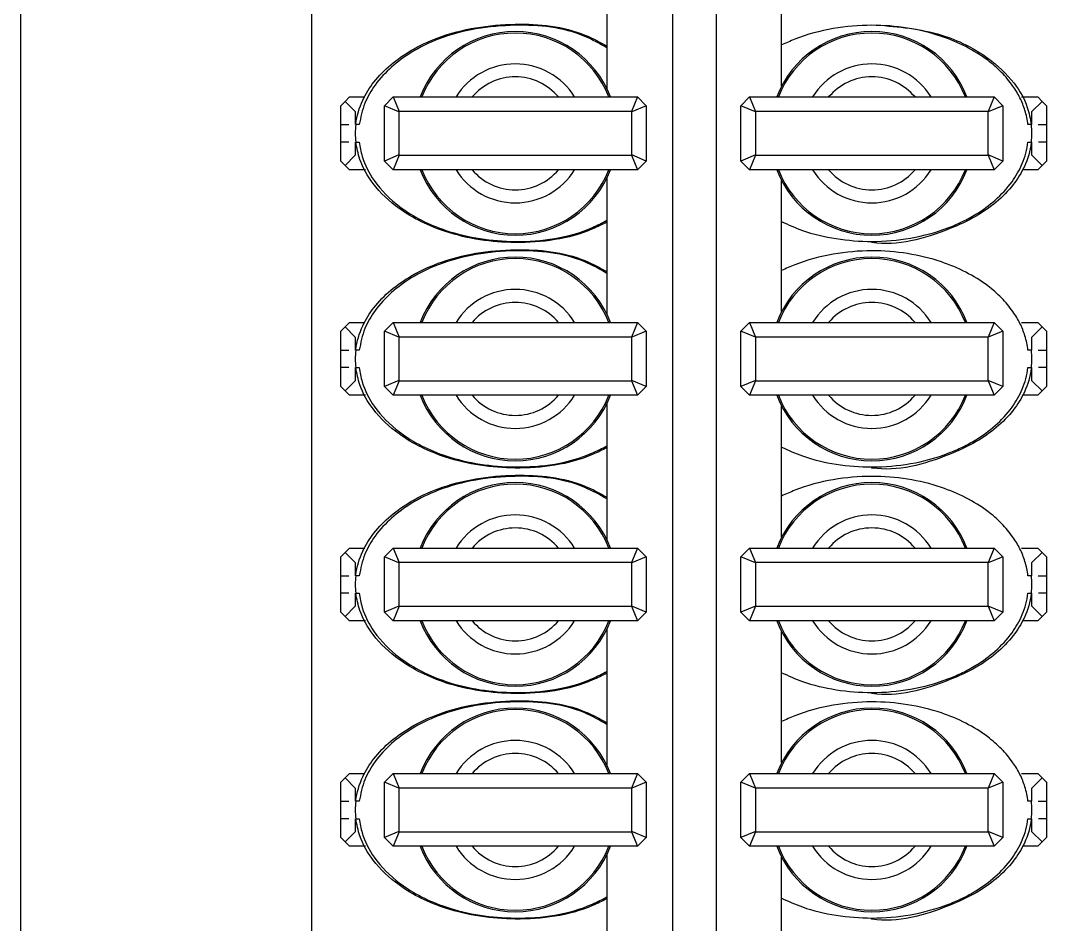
# Model space of a CAD drawing. Header units: millimetres. Extents: x 10 to 584, y 10 to 410.
# Drawn here: x 487.85 to 490.2, y 306.466 to 308.537 of the extents above; entities that cross this region are included whole.
import ezdxf

# ---------------------------------------------------------------- set-up
doc = ezdxf.new("R2010")
doc.units = ezdxf.units.MM

msp = doc.modelspace()

# ---------------------------------------------------------------- linework, layer by layer
at = {"color": 7, "linetype": 'Continuous', "lineweight": 25}
for p, q in [((487.84955, 314.51165), (487.84955, 304.51165)), ((488.51622, 314.51165), (488.51622, 304.51165)), ((489.34289, 314.51165), (489.34289, 304.51165)), ((489.44289, 314.51165), (489.44289, 304.51165)), ((489.19289, 308.69327), (489.19289, 308.38002)), ((489.59289, 308.38663), (489.59289, 308.68666)), ((488.58289, 308.34165), (488.59289, 308.35165)), ((488.59289, 308.35165), (488.60289, 308.36165)), ((488.59289, 308.35165), (488.61622, 308.32831)), ((488.60289, 308.36165), (488.63811, 308.36165)), ((488.68289, 308.34165), (488.70289, 308.36165)), ((488.70289, 308.36165), (489.26289, 308.36165)), ((488.70289, 308.36165), (488.71669, 308.32831)), ((489.26289, 308.36165), (489.24908, 308.32831)), ((489.26289, 308.36165), (489.28289, 308.34165)), ((489.49955, 308.34165), (489.51955, 308.36165)), ((489.51955, 308.36165), (490.07955, 308.36165)), ((489.51955, 308.36165), (489.53336, 308.32831)), ((490.07955, 308.36165), (490.06575, 308.32831)), ((490.07955, 308.36165), (490.09955, 308.34165)), ((490.14259, 308.36165), (490.17955, 308.36165)), ((490.16622, 308.32831), (490.18955, 308.35165)), ((490.17955, 308.36165), (490.18955, 308.35165)), ((490.18955, 308.35165), (490.19955, 308.34165)), ((488.58289, 308.29831), (488.58289, 308.34165)), ((488.61622, 308.32831), (488.61622, 308.29831)), ((488.68289, 308.21498), (488.68289, 308.34165)), ((488.71622, 308.32784), (488.68289, 308.34165)), ((488.71669, 308.32831), (488.71622, 308.32784)), ((488.71622, 308.32784), (488.71622, 308.22879)), ((489.24908, 308.32831), (488.71669, 308.32831)), ((489.24955, 308.32784), (489.24908, 308.32831)), ((489.28289, 308.34165), (489.24955, 308.32784)), ((489.24955, 308.22879), (489.24955, 308.32784)), ((489.28289, 308.34165), (489.28289, 308.21498)), ((489.53289, 308.32784), (489.49955, 308.34165)), ((489.49955, 308.21498), (489.49955, 308.34165)), ((489.53336, 308.32831), (489.53289, 308.32784)), ((489.53289, 308.32784), (489.53289, 308.22879)), ((490.06575, 308.32831), (489.53336, 308.32831)), ((490.06622, 308.32784), (490.06575, 308.32831)), ((490.09955, 308.34165), (490.06622, 308.32784)), ((490.06622, 308.22879), (490.06622, 308.32784)), ((490.09955, 308.34165), (490.09955, 308.21498)), ((490.16622, 308.29831), (490.16622, 308.32831)), ((490.19955, 308.34165), (490.19955, 308.29831)), ((488.62532, 308.29831), (488.6174, 308.29831)), ((490.16505, 308.29831), (490.15721, 308.29831)), ((488.58289, 308.21498), (488.58289, 308.25831)), ((488.61622, 308.25831), (488.61622, 308.22831)), ((488.6174, 308.25831), (488.62523, 308.25831)), ((490.15712, 308.25831), (490.16505, 308.25831)), ((490.16622, 308.22831), (490.16622, 308.25831)), ((490.19955, 308.25831), (490.19955, 308.21498)), ((488.61622, 308.22831), (488.59289, 308.20498)), ((488.71622, 308.22879), (488.68289, 308.21498)), ((488.71669, 308.22831), (488.70289, 308.19498)), ((488.71622, 308.22879), (488.71669, 308.22831)), ((488.71669, 308.22831), (489.24908, 308.22831)), ((489.24908, 308.22831), (489.24955, 308.22879)), ((489.24908, 308.22831), (489.26289, 308.19498)), ((489.28289, 308.21498), (489.24955, 308.22879)), ((489.53289, 308.22879), (489.49955, 308.21498)), ((489.53336, 308.22831), (489.51955, 308.19498)), ((489.53289, 308.22879), (489.53336, 308.22831)), ((489.53336, 308.22831), (490.06575, 308.22831)), ((490.06575, 308.22831), (490.06622, 308.22879)), ((490.06575, 308.22831), (490.07955, 308.19498)), ((490.09955, 308.21498), (490.06622, 308.22879)), ((490.18955, 308.20498), (490.16622, 308.22831)), ((488.59289, 308.20498), (488.58289, 308.21498)), ((488.60289, 308.19498), (488.59289, 308.20498)), ((488.70289, 308.19498), (488.68289, 308.21498)), ((489.28289, 308.21498), (489.26289, 308.19498)), ((489.51955, 308.19498), (489.49955, 308.21498)), ((490.09955, 308.21498), (490.07955, 308.19498)), ((490.18955, 308.20498), (490.17955, 308.19498)), ((490.19955, 308.21498), (490.18955, 308.20498)), ((488.63986, 308.19498), (488.60289, 308.19498)), ((489.26289, 308.19498), (488.70289, 308.19498)), ((490.07955, 308.19498), (489.51955, 308.19498)), ((490.17955, 308.19498), (490.14433, 308.19498)), ((489.19289, 308.17661), (489.19289, 307.86335)), ((489.59289, 307.86997), (489.59289, 308.16999)), ((488.58289, 307.82498), (488.59289, 307.83498)), ((488.59289, 307.83498), (488.60289, 307.84498)), ((488.59289, 307.83498), (488.61622, 307.81165)), ((488.60289, 307.84498), (488.63811, 307.84498)), ((488.68289, 307.82498), (488.70289, 307.84498)), ((488.70289, 307.84498), (488.71669, 307.81165)), ((488.70289, 307.84498), (489.26289, 307.84498)), ((489.26289, 307.84498), (489.24908, 307.81165)), ((489.26289, 307.84498), (489.28289, 307.82498)), ((489.49955, 307.82498), (489.51955, 307.84498)), ((489.51955, 307.84498), (490.07955, 307.84498)), ((489.51955, 307.84498), (489.53336, 307.81165)), ((490.07955, 307.84498), (490.06575, 307.81165)), ((490.07955, 307.84498), (490.09955, 307.82498)), ((490.14259, 307.84498), (490.17955, 307.84498)), ((490.16622, 307.81165), (490.18955, 307.83498)), ((490.17955, 307.84498), (490.18955, 307.83498)), ((490.18955, 307.83498), (490.19955, 307.82498)), ((488.58289, 307.78165), (488.58289, 307.82498)), ((488.61622, 307.81165), (488.61622, 307.78165)), ((488.71622, 307.81117), (488.68289, 307.82498)), ((488.68289, 307.69831), (488.68289, 307.82498)), ((488.71669, 307.81165), (488.71622, 307.81117)), ((488.71622, 307.81117), (488.71622, 307.71212)), ((489.24908, 307.81165), (488.71669, 307.81165)), ((489.24955, 307.81117), (489.24908, 307.81165)), ((489.28289, 307.82498), (489.24955, 307.81117)), ((489.24955, 307.71212), (489.24955, 307.81117)), ((489.28289, 307.82498), (489.28289, 307.69831)), ((489.49955, 307.69831), (489.49955, 307.82498)), ((489.53289, 307.81117), (489.49955, 307.82498)), ((489.53336, 307.81165), (489.53289, 307.81117)), ((489.53289, 307.81117), (489.53289, 307.71212)), ((490.06575, 307.81165), (489.53336, 307.81165)), ((490.06622, 307.81117), (490.06575, 307.81165)), ((490.09955, 307.82498), (490.06622, 307.81117)), ((490.06622, 307.71212), (490.06622, 307.81117)), ((490.09955, 307.82498), (490.09955, 307.69831)), ((490.16622, 307.78165), (490.16622, 307.81165)), ((490.19955, 307.82498), (490.19955, 307.78165)), ((488.62532, 307.78165), (488.6174, 307.78165)), ((490.16505, 307.78165), (490.15721, 307.78165)), ((488.58289, 307.69831), (488.58289, 307.74165)), ((488.61622, 307.74165), (488.61622, 307.71165)), ((488.6174, 307.74165), (488.62523, 307.74165)), ((490.15712, 307.74165), (490.16505, 307.74165)), ((490.16622, 307.71165), (490.16622, 307.74165)), ((490.19955, 307.74165), (490.19955, 307.69831)), ((488.61622, 307.71165), (488.59289, 307.68831)), ((488.71622, 307.71212), (488.68289, 307.69831)), ((488.71669, 307.71165), (488.70289, 307.67831)), ((488.71622, 307.71212), (488.71669, 307.71165)), ((488.71669, 307.71165), (489.24908, 307.71165)), ((489.24908, 307.71165), (489.24955, 307.71212)), ((489.24908, 307.71165), (489.26289, 307.67831)), ((489.28289, 307.69831), (489.24955, 307.71212)), ((489.53289, 307.71212), (489.49955, 307.69831)), ((489.53336, 307.71165), (489.51955, 307.67831)), ((489.53289, 307.71212), (489.53336, 307.71165)), ((489.53336, 307.71165), (490.06575, 307.71165)), ((490.06575, 307.71165), (490.06622, 307.71212)), ((490.06575, 307.71165), (490.07955, 307.67831)), ((490.09955, 307.69831), (490.06622, 307.71212)), ((490.18955, 307.68831), (490.16622, 307.71165)), ((488.59289, 307.68831), (488.58289, 307.69831)), ((488.60289, 307.67831), (488.59289, 307.68831)), ((488.70289, 307.67831), (488.68289, 307.69831)), ((489.28289, 307.69831), (489.26289, 307.67831)), ((489.51955, 307.67831), (489.49955, 307.69831)), ((490.09955, 307.69831), (490.07955, 307.67831)), ((490.18955, 307.68831), (490.17955, 307.67831)), ((490.19955, 307.69831), (490.18955, 307.68831)), ((488.63986, 307.67831), (488.60289, 307.67831)), ((489.26289, 307.67831), (488.70289, 307.67831)), ((490.07955, 307.67831), (489.51955, 307.67831)), ((490.17955, 307.67831), (490.14433, 307.67831)), ((489.19289, 307.65994), (489.19289, 307.34669)), ((489.59289, 307.3533), (489.59289, 307.65333)), ((488.58289, 307.30831), (488.59289, 307.31831)), ((488.59289, 307.31831), (488.60289, 307.32831)), ((488.59289, 307.31831), (488.61622, 307.29498)), ((488.60289, 307.32831), (488.63811, 307.32831)), ((488.68289, 307.30831), (488.70289, 307.32831)), ((488.70289, 307.32831), (489.26289, 307.32831)), ((488.70289, 307.32831), (488.71669, 307.29498)), ((489.26289, 307.32831), (489.24908, 307.29498)), ((489.26289, 307.32831), (489.28289, 307.30831)), ((489.49955, 307.30831), (489.51955, 307.32831)), ((489.51955, 307.32831), (489.53336, 307.29498)), ((489.51955, 307.32831), (490.07955, 307.32831)), ((490.07955, 307.32831), (490.06575, 307.29498)), ((490.07955, 307.32831), (490.09955, 307.30831)), ((490.14259, 307.32831), (490.17955, 307.32831)), ((490.16622, 307.29498), (490.18955, 307.31831)), ((490.17955, 307.32831), (490.18955, 307.31831)), ((490.18955, 307.31831), (490.19955, 307.30831)), ((488.58289, 307.26498), (488.58289, 307.30831)), ((488.61622, 307.29498), (488.61622, 307.26498)), ((488.68289, 307.18165), (488.68289, 307.30831)), ((488.71622, 307.29451), (488.68289, 307.30831)), ((488.71669, 307.29498), (488.71622, 307.29451)), ((488.71622, 307.29451), (488.71622, 307.19545)), ((489.24908, 307.29498), (488.71669, 307.29498)), ((489.24955, 307.29451), (489.24908, 307.29498)), ((489.28289, 307.30831), (489.24955, 307.29451)), ((489.24955, 307.19545), (489.24955, 307.29451)), ((489.28289, 307.30831), (489.28289, 307.18165)), ((489.53289, 307.29451), (489.49955, 307.30831)), ((489.49955, 307.18165), (489.49955, 307.30831)), ((489.53336, 307.29498), (489.53289, 307.29451)), ((489.53289, 307.29451), (489.53289, 307.19545)), ((490.06575, 307.29498), (489.53336, 307.29498)), ((490.06622, 307.29451), (490.06575, 307.29498)), ((490.09955, 307.30831), (490.06622, 307.29451)), ((490.06622, 307.19545), (490.06622, 307.29451)), ((490.09955, 307.30831), (490.09955, 307.18165)), ((490.16622, 307.26498), (490.16622, 307.29498)), ((490.19955, 307.30831), (490.19955, 307.26498)), ((488.62532, 307.26498), (488.6174, 307.26498)), ((490.16505, 307.26498), (490.15721, 307.26498)), ((488.58289, 307.18165), (488.58289, 307.22498)), ((488.61622, 307.22498), (488.61622, 307.19498)), ((488.6174, 307.22498), (488.62523, 307.22498)), ((490.15712, 307.22498), (490.16505, 307.22498)), ((490.16622, 307.19498), (490.16622, 307.22498)), ((490.19955, 307.22498), (490.19955, 307.18165)), ((488.61622, 307.19498), (488.59289, 307.17165)), ((488.71622, 307.19545), (488.68289, 307.18165)), ((488.71669, 307.19498), (488.70289, 307.16165)), ((488.71622, 307.19545), (488.71669, 307.19498)), ((488.71669, 307.19498), (489.24908, 307.19498)), ((489.24908, 307.19498), (489.24955, 307.19545)), ((489.24908, 307.19498), (489.26289, 307.16165)), ((489.28289, 307.18165), (489.24955, 307.19545)), ((489.53289, 307.19545), (489.49955, 307.18165)), ((489.53336, 307.19498), (489.51955, 307.16165)), ((489.53289, 307.19545), (489.53336, 307.19498)), ((489.53336, 307.19498), (490.06575, 307.19498)), ((490.06575, 307.19498), (490.06622, 307.19545)), ((490.06575, 307.19498), (490.07955, 307.16165)), ((490.09955, 307.18165), (490.06622, 307.19545)), ((490.18955, 307.17165), (490.16622, 307.19498)), ((488.59289, 307.17165), (488.58289, 307.18165)), ((488.60289, 307.16165), (488.59289, 307.17165)), ((488.70289, 307.16165), (488.68289, 307.18165)), ((489.28289, 307.18165), (489.26289, 307.16165)), ((489.51955, 307.16165), (489.49955, 307.18165)), ((490.09955, 307.18165), (490.07955, 307.16165)), ((490.18955, 307.17165), (490.17955, 307.16165)), ((490.19955, 307.18165), (490.18955, 307.17165)), ((488.63986, 307.16165), (488.60289, 307.16165)), ((489.26289, 307.16165), (488.70289, 307.16165)), ((490.07955, 307.16165), (489.51955, 307.16165)), ((490.17955, 307.16165), (490.14433, 307.16165)), ((489.19289, 307.14327), (489.19289, 306.83002)), ((489.59289, 306.83663), (489.59289, 307.13666)), ((488.58289, 306.79165), (488.59289, 306.80165)), ((488.59289, 306.80165), (488.60289, 306.81165)), ((488.59289, 306.80165), (488.61622, 306.77831)), ((488.60289, 306.81165), (488.63811, 306.81165)), ((488.68289, 306.79165), (488.70289, 306.81165)), ((488.70289, 306.81165), (489.26289, 306.81165)), ((488.70289, 306.81165), (488.71669, 306.77831)), ((489.26289, 306.81165), (489.24908, 306.77831)), ((489.26289, 306.81165), (489.28289, 306.79165)), ((489.49955, 306.79165), (489.51955, 306.81165)), ((489.51955, 306.81165), (490.07955, 306.81165)), ((489.51955, 306.81165), (489.53336, 306.77831)), ((490.07955, 306.81165), (490.06575, 306.77831)), ((490.07955, 306.81165), (490.09955, 306.79165)), ((490.14259, 306.81165), (490.17955, 306.81165)), ((490.16622, 306.77831), (490.18955, 306.80165)), ((490.17955, 306.81165), (490.18955, 306.80165)), ((490.18955, 306.80165), (490.19955, 306.79165)), ((488.58289, 306.74831), (488.58289, 306.79165)), ((488.61622, 306.77831), (488.61622, 306.74831)), ((488.71622, 306.77784), (488.68289, 306.79165)), ((488.68289, 306.66498), (488.68289, 306.79165)), ((488.71669, 306.77831), (488.71622, 306.77784)), ((488.71622, 306.77784), (488.71622, 306.67879)), ((489.24908, 306.77831), (488.71669, 306.77831)), ((489.24955, 306.77784), (489.24908, 306.77831)), ((489.28289, 306.79165), (489.24955, 306.77784)), ((489.24955, 306.67879), (489.24955, 306.77784)), ((489.28289, 306.79165), (489.28289, 306.66498)), ((489.49955, 306.66498), (489.49955, 306.79165)), ((489.53289, 306.77784), (489.49955, 306.79165)), ((489.53336, 306.77831), (489.53289, 306.77784)), ((489.53289, 306.77784), (489.53289, 306.67879)), ((490.06575, 306.77831), (489.53336, 306.77831)), ((490.06622, 306.77784), (490.06575, 306.77831)), ((490.09955, 306.79165), (490.06622, 306.77784)), ((490.06622, 306.67879), (490.06622, 306.77784)), ((490.09955, 306.79165), (490.09955, 306.66498)), ((490.16622, 306.74831), (490.16622, 306.77831)), ((490.19955, 306.79165), (490.19955, 306.74831)), ((488.62532, 306.74831), (488.6174, 306.74831)), ((490.16505, 306.74831), (490.15721, 306.74831)), ((488.58289, 306.66498), (488.58289, 306.70831)), ((488.61622, 306.70831), (488.61622, 306.67831)), ((488.6174, 306.70831), (488.62523, 306.70831)), ((490.15712, 306.70831), (490.16505, 306.70831)), ((490.16622, 306.67831), (490.16622, 306.70831)), ((490.19955, 306.70831), (490.19955, 306.66498)), ((488.61622, 306.67831), (488.59289, 306.65498)), ((488.71622, 306.67879), (488.68289, 306.66498)), ((488.71669, 306.67831), (488.70289, 306.64498)), ((488.71622, 306.67879), (488.71669, 306.67831)), ((488.71669, 306.67831), (489.24908, 306.67831)), ((489.24908, 306.67831), (489.24955, 306.67879)), ((489.24908, 306.67831), (489.26289, 306.64498)), ((489.28289, 306.66498), (489.24955, 306.67879)), ((489.53289, 306.67879), (489.49955, 306.66498)), ((489.53336, 306.67831), (489.51955, 306.64498)), ((489.53289, 306.67879), (489.53336, 306.67831)), ((489.53336, 306.67831), (490.06575, 306.67831)), ((490.06575, 306.67831), (490.06622, 306.67879)), ((490.06575, 306.67831), (490.07955, 306.64498)), ((490.09955, 306.66498), (490.06622, 306.67879)), ((490.18955, 306.65498), (490.16622, 306.67831)), ((488.59289, 306.65498), (488.58289, 306.66498)), ((488.60289, 306.64498), (488.59289, 306.65498)), ((488.70289, 306.64498), (488.68289, 306.66498)), ((489.28289, 306.66498), (489.26289, 306.64498)), ((489.51955, 306.64498), (489.49955, 306.66498)), ((490.09955, 306.66498), (490.07955, 306.64498)), ((490.18955, 306.65498), (490.17955, 306.64498)), ((490.19955, 306.66498), (490.18955, 306.65498)), ((488.63986, 306.64498), (488.60289, 306.64498)), ((489.26289, 306.64498), (488.70289, 306.64498)), ((490.07955, 306.64498), (489.51955, 306.64498)), ((490.17955, 306.64498), (490.14433, 306.64498)), ((489.19289, 306.62661), (489.19289, 306.31335)), ((489.59289, 306.31997), (489.59289, 306.61999))]:
    msp.add_line(p, q, dxfattribs=at)
for centre, start, end in [((488.98289, 308.27831), 20.92483, 159.07517), ((489.79955, 308.27831), 20.92483, 159.07517), ((488.98289, 308.27831), 200.92483, 339.07517), ((489.79955, 308.27831), 200.92483, 339.07517), ((488.98289, 307.76165), 20.92483, 159.07517), ((489.79955, 307.76165), 20.92483, 159.07517), ((488.98289, 307.76165), 200.92483, 339.07517), ((489.79955, 307.76165), 200.92483, 339.07517), ((488.98289, 307.24498), 20.92483, 159.07517), ((489.79955, 307.24498), 20.92483, 159.07517), ((488.98289, 307.24498), 200.92483, 339.07517), ((489.79955, 307.24498), 200.92483, 339.07517), ((488.98289, 306.72831), 20.92483, 159.07517), ((489.79955, 306.72831), 20.92483, 159.07517), ((488.98289, 306.72831), 200.92483, 339.07517), ((489.79955, 306.72831), 200.92483, 339.07517)]:
    msp.add_arc(centre, 0.23333, start, end, dxfattribs=at)
at = {"color": 59, "linetype": 'Continuous', "lineweight": 25}
for centre, radius, start, end in [((488.98289, 308.27831), 0.22981, 21.26068, 158.73932), ((489.79955, 308.27831), 0.22981, 21.26068, 158.73932), ((488.98289, 308.27831), 0.15921, 31.5611, 148.4389), ((489.79955, 308.27831), 0.15921, 31.5611, 148.4389), ((488.98289, 308.27831), 0.1294, 40.09101, 139.90899), ((489.79955, 308.27831), 0.1294, 40.09101, 139.90899), ((488.98289, 308.27831), 0.22981, 201.26068, 338.73932), ((488.98289, 308.27831), 0.15921, 211.5611, 328.4389), ((488.98289, 308.27831), 0.1294, 220.09101, 319.90899), ((489.79955, 308.27831), 0.22981, 201.26068, 338.73932), ((489.79955, 308.27831), 0.15921, 211.5611, 328.4389), ((489.79955, 308.27831), 0.1294, 220.09101, 319.90899), ((488.98289, 307.76165), 0.22981, 21.26068, 158.73932), ((489.79955, 307.76165), 0.22981, 21.26068, 158.73932), ((488.98289, 307.76165), 0.15921, 31.5611, 148.4389), ((489.79955, 307.76165), 0.15921, 31.5611, 148.4389), ((488.98289, 307.76165), 0.1294, 40.09101, 139.90899), ((489.79955, 307.76165), 0.1294, 40.09101, 139.90899), ((488.98289, 307.76165), 0.22981, 201.26068, 338.73932), ((488.98289, 307.76165), 0.15921, 211.5611, 328.4389), ((488.98289, 307.76165), 0.1294, 220.09101, 319.90899), ((489.79955, 307.76165), 0.22981, 201.26068, 338.73932), ((489.79955, 307.76165), 0.15921, 211.5611, 328.4389), ((489.79955, 307.76165), 0.1294, 220.09101, 319.90899), ((488.98289, 307.24498), 0.22981, 21.26068, 158.73932), ((489.79955, 307.24498), 0.22981, 21.26068, 158.73932), ((488.98289, 307.24498), 0.15921, 31.5611, 148.4389), ((489.79955, 307.24498), 0.15921, 31.5611, 148.4389), ((488.98289, 307.24498), 0.1294, 40.09101, 139.90899), ((489.79955, 307.24498), 0.1294, 40.09101, 139.90899), ((488.98289, 307.24498), 0.22981, 201.26068, 338.73932), ((488.98289, 307.24498), 0.15921, 211.5611, 328.4389), ((488.98289, 307.24498), 0.1294, 220.09101, 319.90899), ((489.79955, 307.24498), 0.22981, 201.26068, 338.73932), ((489.79955, 307.24498), 0.15921, 211.5611, 328.4389), ((489.79955, 307.24498), 0.1294, 220.09101, 319.90899), ((488.98289, 306.72831), 0.22981, 21.26068, 158.73932), ((489.79955, 306.72831), 0.22981, 21.26068, 158.73932), ((488.98289, 306.72831), 0.15921, 31.5611, 148.4389), ((489.79955, 306.72831), 0.15921, 31.5611, 148.4389), ((488.98289, 306.72831), 0.1294, 40.09101, 139.90899), ((489.79955, 306.72831), 0.1294, 40.09101, 139.90899), ((488.98289, 306.72831), 0.22981, 201.26068, 338.73932), ((488.98289, 306.72831), 0.15921, 211.5611, 328.4389), ((488.98289, 306.72831), 0.1294, 220.09101, 319.90899), ((489.79955, 306.72831), 0.22981, 201.26068, 338.73932), ((489.79955, 306.72831), 0.15921, 211.5611, 328.4389), ((489.79955, 306.72831), 0.1294, 220.09101, 319.90899)]:
    msp.add_arc(centre, radius, start, end, dxfattribs=at)
at = {"color": 7, "linetype": 'Continuous', "lineweight": 25}
for centre, start_param, end_param in [((488.98289, 308.27831), 6.2030997, 6.3632709), ((489.79955, 308.27831), 3.0615071, 3.2216782), ((488.98289, 307.76165), 6.2030997, 6.3632709), ((489.79955, 307.76165), 3.0615071, 3.2216782), ((488.98289, 307.24498), 6.2030997, 6.3632709), ((489.79955, 307.24498), 3.0615071, 3.2216782), ((488.98289, 306.72831), 6.2030997, 6.3632709), ((489.79955, 306.72831), 3.0615071, 3.2216782)]:
    msp.add_ellipse(centre, major_axis=(-0.36667, 0), ratio=0.6818182, start_param=start_param, end_param=end_param, dxfattribs=at)
for points, knots in [([(488.6174, 308.29831), (488.61746, 308.29888), (488.61979, 308.31814), (488.63032, 308.35289), (488.66897, 308.41446), (488.72993, 308.46376), (488.83897, 308.51473), (488.97602, 308.53532), (489.11224, 308.52201), (489.1763, 308.48725), (489.19289, 308.47825)], [0, 0, 0, 0, 0.00247721, 0.08504337, 0.15598381, 0.31909482, 0.41923219, 0.68178587, 0.9175862, 1, 1, 1, 1]), ([(490.15721, 308.29831), (490.15642, 308.30383), (490.15484, 308.31492), (490.14931, 308.33565), (490.13944, 308.36017), (490.12172, 308.38974), (490.09703, 308.41907), (490.06112, 308.45017), (490.01494, 308.4786), (489.95333, 308.50425), (489.88088, 308.52173), (489.79728, 308.52822), (489.70985, 308.52062), (489.64055, 308.50248), (489.60282, 308.48529), (489.59289, 308.48077)], [0, 0, 0, 0, 0.0248128, 0.0498491, 0.0954171, 0.1421198, 0.2029812, 0.2654635, 0.3532116, 0.4433749, 0.5618615, 0.683654, 0.8153204, 0.9513932, 1, 1, 1, 1]), ([(489.80995, 308.52669), (489.86048, 308.52239), (489.95094, 308.51469), (490.05877, 308.46122), (490.12399, 308.40059), (490.15601, 308.34577), (490.1625, 308.31167), (490.16505, 308.29831)], [0, 0, 0, 0, 0.3306451, 0.5920171, 0.7728088, 0.9109848, 1, 1, 1, 1]), ([(488.58289, 308.29831), (488.58377, 308.29831), (488.58509, 308.29831), (488.59743, 308.29831), (488.60151, 308.29831)], [0, 0, 0, 0, 0.6701369, 1, 1, 1, 1]), ([(490.18053, 308.29831), (490.18359, 308.29831), (490.19521, 308.29831), (490.19906, 308.29831), (490.19948, 308.29831), (490.19955, 308.29831)], [0, 0, 0, 0, 0.2301759, 0.8737531, 1, 1, 1, 1]), ([(488.60191, 308.25831), (488.59885, 308.25831), (488.58723, 308.25831), (488.58338, 308.25831), (488.58296, 308.25831), (488.58289, 308.25831)], [0, 0, 0, 0, 0.2301759, 0.8737531, 1, 1, 1, 1]), ([(489.19289, 308.07499), (489.18198, 308.06957), (489.11736, 308.03749), (488.98831, 308.02042), (488.8349, 308.04201), (488.72364, 308.09515), (488.65846, 308.15608), (488.62643, 308.21086), (488.61994, 308.24495), (488.6174, 308.25831)], [0, 0, 0, 0, 0.0534456, 0.3165258, 0.5527989, 0.7274236, 0.8482118, 0.9405282, 1, 1, 1, 1]), ([(489.59289, 308.07611), (489.60855, 308.06903), (489.64847, 308.05097), (489.71833, 308.03511), (489.80178, 308.02838), (489.88934, 308.03589), (489.95884, 308.05466), (490.00785, 308.07602), (490.04407, 308.09578), (490.0838, 308.12456), (490.11487, 308.15802), (490.13384, 308.1874), (490.1446, 308.20926), (490.15301, 308.23296), (490.15574, 308.24981), (490.15712, 308.25831)], [0, 0, 0, 0, 0.0764951, 0.1950303, 0.3168727, 0.4485931, 0.5847217, 0.635502, 0.686672, 0.7684193, 0.8532189, 0.8884218, 0.9240682, 0.9616665, 1, 1, 1, 1]), ([(490.16505, 308.25831), (490.16498, 308.25775), (490.16265, 308.23849), (490.15212, 308.20373), (490.11348, 308.14223), (490.05244, 308.09239), (489.94375, 308.0436), (489.85834, 308.01907), (489.79878, 308.02843), (489.7984, 308.02849)], [0, 0, 0, 0, 0.0036246, 0.124433, 0.228231, 0.4668902, 0.6134083, 0.9975691, 1, 1, 1, 1]), ([(490.19955, 308.25831), (490.19867, 308.25831), (490.19736, 308.25831), (490.18501, 308.25831), (490.18093, 308.25831)], [0, 0, 0, 0, 0.6701369, 1, 1, 1, 1]), ([(488.6174, 307.78165), (488.61746, 307.78221), (488.61979, 307.80147), (488.63032, 307.83622), (488.66897, 307.8978), (488.72993, 307.94709), (488.83897, 307.99806), (488.97602, 308.01866), (489.11224, 308.00535), (489.1763, 307.97058), (489.19289, 307.96158)], [0, 0, 0, 0, 0.0024772, 0.0850434, 0.1559838, 0.3190948, 0.4192322, 0.6817859, 0.9175862, 1, 1, 1, 1]), ([(490.15721, 307.78165), (490.15642, 307.78717), (490.15484, 307.79825), (490.14931, 307.81898), (490.13944, 307.8435), (490.12172, 307.87308), (490.09703, 307.9024), (490.06112, 307.93351), (490.01494, 307.96193), (489.95333, 307.98759), (489.88088, 308.00507), (489.79728, 308.01155), (489.70985, 308.00395), (489.64055, 307.98582), (489.60282, 307.96863), (489.59289, 307.9641)], [0, 0, 0, 0, 0.0248128, 0.0498491, 0.0954171, 0.1421198, 0.2029812, 0.2654635, 0.3532116, 0.4433749, 0.5618615, 0.683654, 0.8153204, 0.9513932, 1, 1, 1, 1]), ([(488.58289, 307.78165), (488.58377, 307.78165), (488.58509, 307.78165), (488.59743, 307.78165), (488.60151, 307.78165)], [0, 0, 0, 0, 0.6701369, 1, 1, 1, 1]), ([(490.18053, 307.78165), (490.18359, 307.78165), (490.19521, 307.78165), (490.19906, 307.78165), (490.19948, 307.78165), (490.19955, 307.78165)], [0, 0, 0, 0, 0.2301759, 0.8737531, 1, 1, 1, 1]), ([(488.60191, 307.74165), (488.59885, 307.74165), (488.58723, 307.74165), (488.58338, 307.74165), (488.58296, 307.74165), (488.58289, 307.74165)], [0, 0, 0, 0, 0.2301759, 0.8737531, 1, 1, 1, 1]), ([(489.19289, 307.55832), (489.18198, 307.55291), (489.11736, 307.52082), (488.98831, 307.50376), (488.8349, 307.52535), (488.72364, 307.57849), (488.65846, 307.63941), (488.62643, 307.69419), (488.61994, 307.72829), (488.6174, 307.74165)], [0, 0, 0, 0, 0.0534456, 0.3165258, 0.5527989, 0.7274236, 0.8482118, 0.9405282, 1, 1, 1, 1]), ([(489.59289, 307.55944), (489.60855, 307.55236), (489.64847, 307.5343), (489.71833, 307.51844), (489.80178, 307.51171), (489.88934, 307.51922), (489.95884, 307.53799), (490.00785, 307.55935), (490.04407, 307.57911), (490.0838, 307.60789), (490.11487, 307.64135), (490.13384, 307.67073), (490.1446, 307.69259), (490.15301, 307.7163), (490.15574, 307.73314), (490.15712, 307.74165)], [0, 0, 0, 0, 0.0764951, 0.1950303, 0.3168727, 0.4485931, 0.5847217, 0.635502, 0.686672, 0.7684193, 0.8532189, 0.8884218, 0.9240682, 0.9616665, 1, 1, 1, 1]), ([(490.16505, 307.74165), (490.16498, 307.74109), (490.16265, 307.72182), (490.15212, 307.68706), (490.11348, 307.62556), (490.05244, 307.57572), (489.94375, 307.52693), (489.85834, 307.50241), (489.79878, 307.51176), (489.7984, 307.51182)], [0, 0, 0, 0, 0.0036246, 0.124433, 0.228231, 0.4668902, 0.6134083, 0.9975691, 1, 1, 1, 1]), ([(490.19955, 307.74165), (490.19867, 307.74165), (490.19736, 307.74165), (490.18501, 307.74165), (490.18093, 307.74165)], [0, 0, 0, 0, 0.6701369, 1, 1, 1, 1]), ([(488.6174, 307.26498), (488.61746, 307.26554), (488.61979, 307.28481), (488.63032, 307.31955), (488.66897, 307.38113), (488.72993, 307.43043), (488.83897, 307.48139), (488.97602, 307.50199), (489.11224, 307.48868), (489.1763, 307.45392), (489.19289, 307.44491)], [0, 0, 0, 0, 0.0024772, 0.0850434, 0.1559838, 0.3190948, 0.4192322, 0.6817859, 0.9175862, 1, 1, 1, 1]), ([(490.15721, 307.26498), (490.15642, 307.2705), (490.15484, 307.28158), (490.14931, 307.30231), (490.13944, 307.32683), (490.12172, 307.35641), (490.09703, 307.38573), (490.06112, 307.41684), (490.01494, 307.44527), (489.95333, 307.47092), (489.88088, 307.4884), (489.79728, 307.49488), (489.70985, 307.48729), (489.64055, 307.46915), (489.60282, 307.45196), (489.59289, 307.44744)], [0, 0, 0, 0, 0.0248128, 0.0498491, 0.0954171, 0.1421198, 0.2029812, 0.2654635, 0.3532116, 0.4433749, 0.5618615, 0.683654, 0.8153204, 0.9513932, 1, 1, 1, 1]), ([(488.58289, 307.26498), (488.58377, 307.26498), (488.58509, 307.26498), (488.59743, 307.26498), (488.60151, 307.26498)], [0, 0, 0, 0, 0.6701369, 1, 1, 1, 1]), ([(490.18053, 307.26498), (490.18359, 307.26498), (490.19521, 307.26498), (490.19906, 307.26498), (490.19948, 307.26498), (490.19955, 307.26498)], [0, 0, 0, 0, 0.2301759, 0.8737531, 1, 1, 1, 1]), ([(488.60191, 307.22498), (488.59885, 307.22498), (488.58723, 307.22498), (488.58338, 307.22498), (488.58296, 307.22498), (488.58289, 307.22498)], [0, 0, 0, 0, 0.2301759, 0.8737531, 1, 1, 1, 1]), ([(489.19289, 307.04166), (489.18198, 307.03624), (489.11736, 307.00415), (488.98831, 306.98709), (488.8349, 307.00868), (488.72364, 307.06182), (488.65846, 307.12275), (488.62643, 307.17752), (488.61994, 307.21162), (488.6174, 307.22498)], [0, 0, 0, 0, 0.0534456, 0.3165258, 0.5527989, 0.7274236, 0.8482118, 0.9405282, 1, 1, 1, 1]), ([(489.59289, 307.04277), (489.60855, 307.03569), (489.64847, 307.01764), (489.71833, 307.00177), (489.80178, 306.99505), (489.88934, 307.00255), (489.95884, 307.02133), (490.00785, 307.04269), (490.04407, 307.06245), (490.0838, 307.09122), (490.11487, 307.12468), (490.13384, 307.15407), (490.1446, 307.17593), (490.15301, 307.19963), (490.15574, 307.21648), (490.15712, 307.22498)], [0, 0, 0, 0, 0.0764951, 0.1950303, 0.3168727, 0.4485931, 0.5847217, 0.635502, 0.686672, 0.7684193, 0.8532189, 0.8884218, 0.9240682, 0.9616665, 1, 1, 1, 1]), ([(490.16505, 307.22498), (490.16498, 307.22442), (490.16265, 307.20515), (490.15212, 307.17039), (490.11348, 307.10889), (490.05244, 307.05905), (489.94375, 307.01026), (489.85834, 306.98574), (489.79878, 306.9951), (489.7984, 306.99516)], [0, 0, 0, 0, 0.00362458, 0.12443297, 0.22823096, 0.46689022, 0.61340829, 0.99756915, 1, 1, 1, 1]), ([(490.19955, 307.22498), (490.19867, 307.22498), (490.19736, 307.22498), (490.18501, 307.22498), (490.18093, 307.22498)], [0, 0, 0, 0, 0.6701369, 1, 1, 1, 1]), ([(488.6174, 306.74831), (488.61746, 306.74888), (488.61979, 306.76814), (488.63032, 306.80289), (488.66897, 306.86446), (488.72993, 306.91376), (488.83897, 306.96473), (488.97602, 306.98532), (489.11224, 306.97201), (489.1763, 306.93725), (489.19289, 306.92825)], [0, 0, 0, 0, 0.00247721, 0.08504337, 0.15598381, 0.31909482, 0.41923219, 0.68178587, 0.9175862, 1, 1, 1, 1]), ([(490.15721, 306.74831), (490.15642, 306.75383), (490.15484, 306.76492), (490.14931, 306.78565), (490.13944, 306.81017), (490.12172, 306.83974), (490.09703, 306.86907), (490.06112, 306.90017), (490.01494, 306.9286), (489.95333, 306.95425), (489.88088, 306.97173), (489.79728, 306.97822), (489.70985, 306.97062), (489.64055, 306.95248), (489.60282, 306.93529), (489.59289, 306.93077)], [0, 0, 0, 0, 0.0248128, 0.0498491, 0.0954171, 0.1421198, 0.2029812, 0.2654635, 0.3532116, 0.4433749, 0.5618615, 0.683654, 0.8153204, 0.9513932, 1, 1, 1, 1]), ([(488.58289, 306.74831), (488.58377, 306.74831), (488.58509, 306.74831), (488.59743, 306.74831), (488.60151, 306.74831)], [0, 0, 0, 0, 0.6701369, 1, 1, 1, 1]), ([(490.18053, 306.74831), (490.18359, 306.74831), (490.19521, 306.74831), (490.19906, 306.74831), (490.19948, 306.74831), (490.19955, 306.74831)], [0, 0, 0, 0, 0.2301759, 0.8737531, 1, 1, 1, 1]), ([(488.60191, 306.70831), (488.59885, 306.70831), (488.58723, 306.70831), (488.58338, 306.70831), (488.58296, 306.70831), (488.58289, 306.70831)], [0, 0, 0, 0, 0.2301759, 0.8737531, 1, 1, 1, 1]), ([(489.19289, 306.52499), (489.18198, 306.51957), (489.11736, 306.48749), (488.98831, 306.47042), (488.8349, 306.49201), (488.72364, 306.54515), (488.65846, 306.60608), (488.62643, 306.66086), (488.61994, 306.69495), (488.6174, 306.70831)], [0, 0, 0, 0, 0.0534456, 0.3165258, 0.5527989, 0.7274236, 0.8482118, 0.9405282, 1, 1, 1, 1]), ([(489.59289, 306.52611), (489.60855, 306.51903), (489.64847, 306.50097), (489.71833, 306.48511), (489.80178, 306.47838), (489.88934, 306.48589), (489.95884, 306.50466), (490.00785, 306.52602), (490.04407, 306.54578), (490.0838, 306.57456), (490.11487, 306.60802), (490.13384, 306.6374), (490.1446, 306.65926), (490.15301, 306.68296), (490.15574, 306.69981), (490.15712, 306.70831)], [0, 0, 0, 0, 0.0764951, 0.1950303, 0.3168727, 0.4485931, 0.5847217, 0.635502, 0.686672, 0.7684193, 0.8532189, 0.8884218, 0.9240682, 0.9616665, 1, 1, 1, 1]), ([(490.16505, 306.70831), (490.16498, 306.70775), (490.16265, 306.68849), (490.15212, 306.65373), (490.11348, 306.59223), (490.05244, 306.54239), (489.94375, 306.4936), (489.85834, 306.46907), (489.79878, 306.47843), (489.7984, 306.47849)], [0, 0, 0, 0, 0.0036246, 0.124433, 0.228231, 0.4668902, 0.6134083, 0.9975691, 1, 1, 1, 1]), ([(490.19955, 306.70831), (490.19867, 306.70831), (490.19736, 306.70831), (490.18501, 306.70831), (490.18093, 306.70831)], [0, 0, 0, 0, 0.6701369, 1, 1, 1, 1])]:
    msp.add_open_spline(points, degree=3, knots=knots, dxfattribs=at)
at = {"color": 59, "linetype": 'Continuous', "lineweight": 25}
for points, knots in [([(489.19289, 308.47426), (489.17622, 308.48365), (489.11253, 308.51955), (488.9759, 308.53304), (488.83902, 308.51185), (488.73063, 308.4594), (488.67161, 308.40856), (488.63548, 308.34746), (488.62878, 308.31507), (488.62532, 308.29831)], [0, 0, 0, 0, 0.0844896, 0.3228074, 0.5881223, 0.689434, 0.8542939, 0.9246556, 1, 1, 1, 1]), ([(488.62523, 308.25831), (488.62715, 308.24727), (488.63261, 308.21583), (488.66081, 308.16205), (488.72418, 308.09927), (488.83499, 308.04464), (488.98832, 308.02268), (489.11765, 308.04026), (489.18188, 308.07343), (489.19289, 308.07912)], [0, 0, 0, 0, 0.0496279, 0.1413185, 0.2638707, 0.4406278, 0.6793156, 0.9450425, 1, 1, 1, 1]), ([(489.19289, 307.95759), (489.17622, 307.96699), (489.11253, 308.00288), (488.9759, 308.01637), (488.83902, 307.99519), (488.73063, 307.94273), (488.67161, 307.8919), (488.63548, 307.8308), (488.62878, 307.7984), (488.62532, 307.78165)], [0, 0, 0, 0, 0.0844896, 0.3228074, 0.5881223, 0.689434, 0.8542939, 0.9246556, 1, 1, 1, 1]), ([(488.62523, 307.74165), (488.62715, 307.73061), (488.63261, 307.69916), (488.66081, 307.64539), (488.72418, 307.5826), (488.83499, 307.52797), (488.98832, 307.50602), (489.11765, 307.5236), (489.18188, 307.55677), (489.19289, 307.56245)], [0, 0, 0, 0, 0.0496279, 0.1413185, 0.2638707, 0.4406278, 0.6793156, 0.9450425, 1, 1, 1, 1]), ([(489.19289, 307.44092), (489.17622, 307.45032), (489.11253, 307.48621), (488.9759, 307.49971), (488.83902, 307.47852), (488.73063, 307.42606), (488.67161, 307.37523), (488.63548, 307.31413), (488.62878, 307.28173), (488.62532, 307.26498)], [0, 0, 0, 0, 0.0844896, 0.3228074, 0.5881223, 0.689434, 0.8542939, 0.9246556, 1, 1, 1, 1]), ([(488.62523, 307.22498), (488.62715, 307.21394), (488.63261, 307.1825), (488.66081, 307.12872), (488.72418, 307.06593), (488.83499, 307.0113), (488.98832, 306.98935), (489.11765, 307.00693), (489.18188, 307.0401), (489.19289, 307.04578)], [0, 0, 0, 0, 0.0496279, 0.1413185, 0.2638707, 0.4406278, 0.6793156, 0.9450425, 1, 1, 1, 1]), ([(489.19289, 306.92426), (489.17622, 306.93365), (489.11253, 306.96955), (488.9759, 306.98304), (488.83902, 306.96185), (488.73063, 306.9094), (488.67161, 306.85856), (488.63548, 306.79746), (488.62878, 306.76507), (488.62532, 306.74831)], [0, 0, 0, 0, 0.0844896, 0.3228074, 0.5881223, 0.689434, 0.8542939, 0.9246556, 1, 1, 1, 1]), ([(488.62523, 306.70831), (488.62715, 306.69727), (488.63261, 306.66583), (488.66081, 306.61205), (488.72418, 306.54927), (488.83499, 306.49464), (488.98832, 306.47268), (489.11765, 306.49026), (489.18188, 306.52343), (489.19289, 306.52912)], [0, 0, 0, 0, 0.0496279, 0.1413185, 0.2638707, 0.4406278, 0.6793156, 0.9450425, 1, 1, 1, 1])]:
    msp.add_open_spline(points, degree=3, knots=knots, dxfattribs=at)
at = {"color": 7, "linetype": 'Continuous', "lineweight": 25}
for points in [[(488.58289, 308.25831), (488.58289, 308.26498), (488.58289, 308.27831), (488.58289, 308.29165), (488.58289, 308.29831)], [(490.19955, 308.29831), (490.19955, 308.29165), (490.19955, 308.27831), (490.19955, 308.26498), (490.19955, 308.25831)], [(488.58289, 307.74165), (488.58289, 307.74831), (488.58289, 307.76165), (488.58289, 307.77498), (488.58289, 307.78165)], [(490.19955, 307.78165), (490.19955, 307.77498), (490.19955, 307.76165), (490.19955, 307.74831), (490.19955, 307.74165)], [(488.58289, 307.22498), (488.58289, 307.23165), (488.58289, 307.24498), (488.58289, 307.25831), (488.58289, 307.26498)], [(490.19955, 307.26498), (490.19955, 307.25831), (490.19955, 307.24498), (490.19955, 307.23165), (490.19955, 307.22498)], [(488.58289, 306.70831), (488.58289, 306.71498), (488.58289, 306.72831), (488.58289, 306.74165), (488.58289, 306.74831)], [(490.19955, 306.74831), (490.19955, 306.74165), (490.19955, 306.72831), (490.19955, 306.71498), (490.19955, 306.70831)]]:
    msp.add_open_spline(points, degree=3, dxfattribs=at)

doc.saveas('drawing.dxf')
